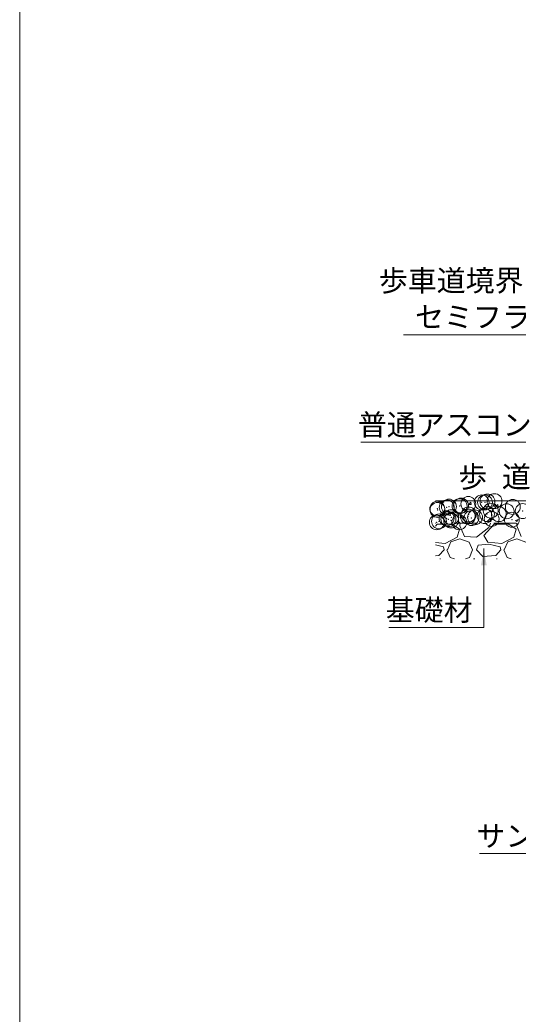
# Model space of a CAD drawing. Units: millimetres, scale not verified. Extents: x 289 to 42849, y -1182 to 27464.
# Drawn here: x 10645 to 11313, y 21188 to 22522 of the extents above; entities that cross this region are included whole.
import ezdxf
from ezdxf.enums import TextEntityAlignment as Align

# ---------------------------------------------------------------- set-up
doc = ezdxf.new("R2010")
doc.units = ezdxf.units.MM
doc.header["$LTSCALE"] = 40
doc.header["$PDMODE"] = 32
doc.header["$PDSIZE"] = 20
doc.linetypes.add('USER2', pattern=[1.35, 0.75, -0.6])
for name, color, linetype, lineweight in [('0_2', 7, 'Continuous', 20), ('寸法線', 7, 'Continuous', 9), ('枠', 5, 'Continuous', 5), ('ﾊｯﾁﾝｸﾞ', 7, 'Continuous', 5)]:
    doc.layers.add(name, color=color, linetype=linetype, lineweight=lineweight)
doc.styles.add('ＭＳ ゴシック', font='')
doc.styles.get('ＭＳ ゴシック').set_extended_font_data('MS Gothic')

# ---------------------------------------------------------------- blocks, each defined once
blk = doc.blocks.new('filled_arrow')
at = {"color": 0, "linetype": 'Continuous', "lineweight": -2}
blk.add_solid([(7.5, 1.25), (0, 0), (7.5, -1.25)], dxfattribs=at)

msp = doc.modelspace()

# ---------------------------------------------------------------- linework, layer by layer
at = {"layer": '0_2'}
msp.add_line((11202.47, 21876.53), (11582.5, 21876.53), dxfattribs=at)
at = {"layer": '0_2', "linetype": 'USER2', "lineweight": 9}
msp.add_line((11581, 21846.53), (11202.47, 21846.53), dxfattribs=at)
at = {"layer": '寸法線'}
for points in [[(11618.54, 21996.53), (11516.21, 22098.86), (11159.79, 22098.86)], [(11448.54, 21853.01), (11346.6, 21954.95), (11102.56, 21954.95)], [(11267.45, 21812.45), (11267.45, 21706.5), (11139.76, 21706.5)], [(11682.11, 21304.49), (11583.28, 21403.32), (11261.42, 21403.32)]]:
    msp.add_lwpolyline(points, dxfattribs=at)
at = {"layer": '枠', "lineweight": 20}
msp.add_line((10644.85, 23594), (10644.85, 16594), dxfattribs=at)
at = {"layer": 'ﾊｯﾁﾝｸﾞ'}
for p, q in [((11206.46, 21874.72), (11210.02, 21876.09)), ((11206.46, 21874.71), (11208.98, 21873)), ((11208.99, 21873), (11210.02, 21876.07)), ((11210.88, 21874.77), (11212.35, 21876.53)), ((11210.88, 21874.77), (11213.91, 21874.51)), ((11213.96, 21874.52), (11213.59, 21876.53)), ((11247.31, 21871.59), (11249.76, 21874.5)), ((11250.4, 21871.33), (11249.81, 21874.51)), ((11218.01, 21857.56), (11221.97, 21861.68)), ((11222.54, 21856.86), (11221.98, 21861.68)), ((11247.31, 21871.59), (11250.35, 21871.32)), ((11279.46, 21870.64), (11281.99, 21868.94)), ((11279.47, 21870.66), (11283.03, 21872.02)), ((11281.99, 21868.93), (11283.02, 21872)), ((11283.75, 21868.4), (11286.2, 21871.32)), ((11283.75, 21868.4), (11286.79, 21868.13)), ((11286.83, 21868.14), (11286.24, 21871.32)), ((11218.02, 21857.54), (11222.54, 21856.84)), ((11235.58, 21846.53), (11235.4, 21842.86)), ((11236.78, 21854.26), (11239.31, 21852.55)), ((11236.79, 21854.27), (11240.34, 21855.64)), ((11239.31, 21852.55), (11240.34, 21855.62)), ((11272.23, 21849.15), (11276.18, 21853.27)), ((11272.24, 21849.13), (11276.75, 21848.43)), ((11274.26, 21840.58), (11276.17, 21846.53)), ((11276.76, 21848.45), (11276.2, 21853.28)), ((11309.79, 21850.2), (11313.35, 21851.57)), ((11309.79, 21850.19), (11312.31, 21848.48)), ((11311.78, 21846.53), (11311.6, 21842.86)), ((11312.32, 21848.48), (11313.35, 21851.55)), ((11202.47, 21842.43), (11204.92, 21845.15)), ((11204.92, 21845.15), (11224.73, 21845.15)), ((11224.73, 21845.15), (11234.64, 21838.29)), ((11234.64, 21838.29), (11231.59, 21827.62)), ((11235.4, 21842.86), (11241.5, 21828.38)), ((11257.5, 21827.62), (11274.26, 21840.58)), ((11267.41, 21829.91), (11281.12, 21845.15)), ((11281.12, 21845.15), (11300.93, 21845.15)), ((11300.93, 21845.15), (11310.84, 21838.29)), ((11310.84, 21838.29), (11307.79, 21827.62)), ((11311.6, 21842.86), (11317.7, 21828.38)), ((11215.59, 21819.24), (11202.47, 21820.29)), ((11231.59, 21827.62), (11215.59, 21819.24)), ((11218.64, 21810.86), (11223.21, 21821.53)), ((11223.21, 21821.53), (11235.4, 21825.34)), ((11235.4, 21825.34), (11247.59, 21820.76)), ((11241.5, 21828.38), (11257.5, 21827.62)), ((11247.59, 21820.76), (11252.17, 21810.86)), ((11272.74, 21820.76), (11267.41, 21829.91)), ((11291.79, 21819.24), (11272.74, 21820.76)), ((11307.79, 21827.62), (11291.79, 21819.24)), ((11294.84, 21810.86), (11299.41, 21821.53)), ((11299.41, 21821.53), (11311.6, 21825.34)), ((11311.6, 21825.34), (11323.79, 21820.76)), ((11213.3, 21814.67), (11202.47, 21817.38)), ((11214.07, 21810.86), (11207.21, 21803.24)), ((11214.07, 21810.86), (11213.3, 21814.67)), ((11217.88, 21810.86), (11222.45, 21800.19)), ((11248.36, 21800.19), (11252.17, 21810.86)), ((11257.5, 21810.86), (11259.79, 21816.95)), ((11265.88, 21801.71), (11257.5, 21810.86)), ((11274.26, 21818.48), (11259.79, 21816.95)), ((11289.5, 21814.67), (11274.26, 21818.48)), ((11290.27, 21810.86), (11283.41, 21803.24)), ((11290.27, 21810.86), (11289.5, 21814.67)), ((11294.08, 21810.86), (11298.65, 21800.19)), ((11207.21, 21803.24), (11202.47, 21802.83)), ((11208.73, 21798.67), (11208.41, 21798.53)), ((11209.14, 21798.53), (11208.73, 21798.67)), ((11222.45, 21800.19), (11228.09, 21798.53)), ((11242.71, 21798.53), (11248.36, 21800.19)), ((11253.69, 21798.67), (11253.54, 21798.53)), ((11255.33, 21798.53), (11253.69, 21798.67)), ((11283.41, 21803.24), (11265.88, 21801.71)), ((11284.93, 21798.67), (11284.61, 21798.53)), ((11285.34, 21798.53), (11284.93, 21798.67)), ((11298.65, 21800.19), (11304.29, 21798.53))]:
    msp.add_line(p, q, dxfattribs=at)
for p in [(11204.97, 21865.88), (11205.26, 21864.17), (11217.69, 21867.56), (11220.55, 21868.71), (11234.89, 21869.25), (11236.93, 21870.09), (11246.63, 21872.29), (11264.51, 21874.34), (11269.01, 21874.31), (11272.29, 21875.54), (11276.69, 21863.19), (11281.73, 21875.99), (11306.31, 21868.27), (11217.43, 21853.01), (11219.93, 21851.8), (11223.57, 21850.05), (11223.69, 21854.46), (11246.01, 21855.37), (11247.06, 21858.1), (11250.81, 21853.31), (11255.65, 21854.28), (11268.37, 21855.95), (11271.67, 21858.63), (11277.93, 21852.16), (11287.61, 21858.49), (11298.06, 21862.44), (11305.05, 21851.02), (11319.69, 21862.71), (11204.33, 21847.52), (11207.29, 21848.78), (11234.4, 21847.63)]:
    msp.add_point(p, dxfattribs=at)

# ---------------------------------------------------------------- block references
at = {"layer": '寸法線', "xscale": 3, "yscale": 3, "rotation": 270}
msp.add_blockref('filled_arrow', (11267.45, 21812.45), dxfattribs=at)

# ---------------------------------------------------------------- texts
at = {"layer": '0_2', "style": 'ＭＳ ゴシック'}
msp.add_text('歩 道', height=28.48, dxfattribs=at).set_placement((11233.35, 21885.88), align=Align.BOTTOM_LEFT)
at = {"layer": '寸法線', "style": 'ＭＳ ゴシック'}
for s, p in [('歩車道境界ブロック   ', (11126.53, 22149.06)), ('セミフラットＢ  ', (11175.1, 22100.31))]:
    msp.add_text(s, height=28.48, dxfattribs=at).set_placement(p, align=Align.BOTTOM_LEFT)
for s, p in [('普通アスコン', (11331.6, 21992.62)), ('基礎材', (11252.45, 21744.18)), ('サンドクッション', (11568.28, 21441.15))]:
    msp.add_text(s, height=28.48, dxfattribs=at).set_placement(p, align=Align.TOP_RIGHT)

doc.saveas('drawing.dxf')
